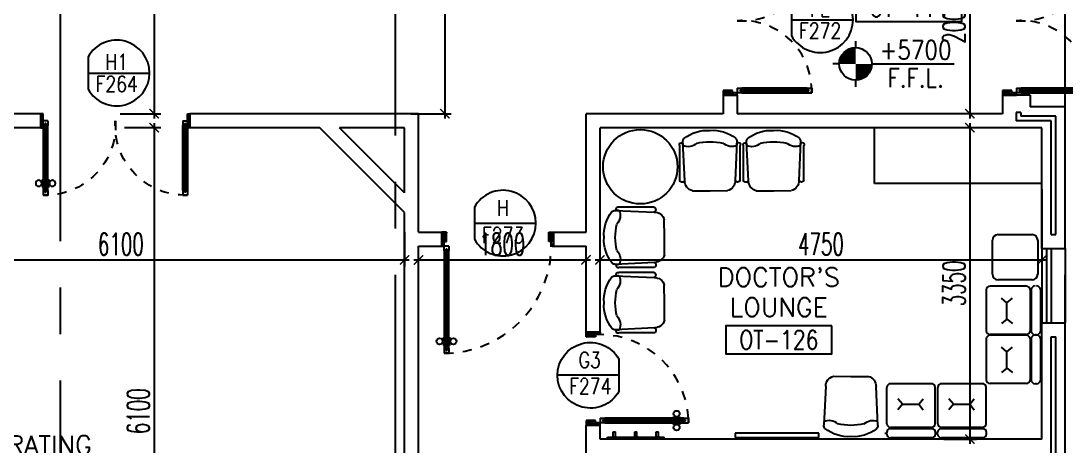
# Model space of a CAD drawing. Extents: x 275967.8 to 276060, y 57291.9 to 57371.4.
# Drawn here: x 275999.51 to 276010.75, y 57344.56 to 57349.13 of the extents above; entities that cross this region are included whole.
import ezdxf
from ezdxf.enums import TextEntityAlignment as Align

# ---------------------------------------------------------------- set-up
doc = ezdxf.new("R2010")
doc.units = 0
doc.header["$MEASUREMENT"] = 0
doc.header["$PDMODE"] = 34
doc.linetypes.add('CENTERX2', pattern=[4, 2.5, -0.5, 0.5, -0.5])
doc.linetypes.add('HIDDEN', pattern=[0.375, 0.25, -0.125])
doc.layers.get('0').update_dxf_attribs({"linetype": 'CONTINUOUS'})
doc.layers.get('DEFPOINTS').update_dxf_attribs({"linetype": 'CONTINUOUS'})
for name, color, linetype in [('AXES', 11, 'CENTERX2'), ('DIM', 4, 'CONTINUOUS'), ('DOOR', 7, 'CONTINUOUS'), ('DOOR-CR', 2, 'CONTINUOUS'), ('DOOR-NO', 3, 'CONTINUOUS'), ('INSUL', 4, 'CONTINUOUS'), ('LEV-PL', 3, 'CONTINUOUS'), ('ME-FIX', 3, 'CONTINUOUS'), ('NON-MEDICAL', 3, 'CONTINUOUS'), ('RM-BOX', 4, 'CONTINUOUS'), ('RM-NAME', 2, 'CONTINUOUS'), ('RM-NO', 2, 'CONTINUOUS'), ('WALL', 2, 'CONTINUOUS'), ('WIN', 3, 'CONTINUOUS')]:
    doc.layers.add(name, color=color, linetype=linetype)
doc.styles.add('ROMANS', font='ROMANS.shx', dxfattribs={"width": 0.6})
doc.styles.add('S', font='ROMANS.SHX')
doc.dimstyles.new('STANDARD in', dxfattribs={"dimtxt": 0.24, "dimasz": 0.1, "dimexe": 0.07, "dimexo": 0.05, "dimgap": 0.05, "dimtad": 1, "dimdec": 0, "dimlfac": 1000, "dimzin": 0, "dimdsep": 46, "dimtxsty": 'ROMANS', "dimblk": 'ARCHTICK', "dimcen": 0.05, "dimdle": 0.05, "dimclrd": 4, "dimclre": 4, "dimclrt": 2, "dimadec": 0, "dimazin": 0, "dimtfac": 1, "dimtdec": 0, "dimtmove": 2, "dimatfit": 3, "dimfxl": 0, "dimtolj": 1, "dimtzin": 0, "dimarcsym": 0})

# ---------------------------------------------------------------- blocks, each defined once
blk = doc.blocks.new('RM1')
at = {"layer": 'RM-BOX'}
blk.add_lwpolyline([(570, -200), (-570, -200), (-570, -500), (570, -500)], close=True, dxfattribs=at)
at = {"layer": 'RM-NAME', "style": 'ROMANS'}
for tag, p in [('ROOMNAME1', (0, 324)), ('ROOMNAME2', (0, 0))]:
    blk.add_attdef(tag, text='', height=200, dxfattribs=at).set_placement(p, align=Align.MIDDLE)
at = {"layer": 'RM-NO', "style": 'ROMANS', "width": 0.8}
blk.add_attdef('ROOMNO', text='', height=200, dxfattribs=at).set_placement((0, -350), align=Align.MIDDLE)
blk = doc.blocks.new('LEV1')
at = {"layer": 'LEV-PL'}
for p, q in [((0, 245), (0, 175)), ((-175, 0), (-245, 0)), ((175, 0), (1061, 0)), ((0, -175), (0, -245))]:
    blk.add_line(p, q, dxfattribs=at)
at = {"layer": 'LEV-PL', "const_width": 175}
for points in [[(-88, 0, -0.414214), (0, 88, -1)], [(88, 0, -0.414214), (0, -88, -1)]]:
    blk.add_lwpolyline(points, format="xyb", dxfattribs=at)
at = {"layer": 'LEV-PL'}
blk.add_circle((0, 0), 175, dxfattribs=at)
at = {"layer": 'LEV-PL', "color": 4, "style": 'S', "width": 0.85}
for tag, p in [('+0000', (646, 50)), ('F.F.L.', (646, -250))]:
    blk.add_attdef(tag, text='', height=200, dxfattribs=at).set_placement(p, align=Align.CENTER)
blk = doc.blocks.new('DD1')
at = {"layer": 'DOOR-CR'}
blk.add_line((-308, 0), (353, 0), dxfattribs=at)
blk.add_lwpolyline([(-308, -173, 3.820224), (-308, 173)], format="xyb", close=True, dxfattribs=at)
at = {"layer": 'DOOR-NO', "color": 255, "style": 'ROMANS', "width": 0.8}
for tag, p in [('G', (0, 184)), ('000', (0, -141))]:
    blk.add_attdef(tag, text='', height=204, dxfattribs=at).set_placement(p, align=Align.MIDDLE)
blk = doc.blocks.new('A$C1DFA4FE8')
at = {"layer": 'DOOR', "color": 0, "linetype": 'ByBlock'}
for p, q in [((0, 1631), (0, 1581)), ((0, 1581), (0, 1631)), ((50, 1631), (0, 1631)), ((50, 1581), (0, 1581)), ((30, 1614), (30, 1598)), ((50, 1614), (30, 1614)), ((50, 1598), (30, 1598)), ((50, 1631), (50, 1614)), ((50, 1598), (50, 1581)), ((750, 1614), (750, 1631)), ((750, 1631), (800, 1631)), ((770, 1614), (750, 1614)), ((750, 1581), (750, 1598)), ((750, 1598), (770, 1598)), ((800, 1581), (750, 1581)), ((770, 1598), (770, 1614)), ((950, 1656), (800, 1656)), ((800, 1656), (800, 1631)), ((800, 1581), (800, 1631)), ((800, 1631), (850, 1631)), ((850, 1631), (850, 1606)), ((850, 1606), (950, 1606)), ((950, 1606), (950, 1656)), ((0, 81), (0, 131)), ((0, 131), (0, 81)), ((50, 131), (0, 131)), ((30, 98), (30, 114)), ((50, 114), (30, 114)), ((50, 114), (50, 131)), ((83, 131), (83, 138)), ((173, 138), (83, 138)), ((95, 138), (95, 147)), ((95, 147), (160, 147)), ((95, 138), (160, 138)), ((160, 138), (160, 147)), ((173, 131), (173, 138)), ((750, 131), (750, 114)), ((800, 131), (750, 131)), ((750, 114), (770, 114)), ((770, 114), (770, 98)), ((800, 131), (800, 81)), ((50, 81), (0, 81)), ((50, 98), (30, 98)), ((50, 81), (50, 98)), ((83, 81), (83, 74)), ((173, 74), (83, 74)), ((95, 74), (95, 65)), ((95, 74), (160, 74)), ((95, 65), (160, 65)), ((160, 74), (160, 65)), ((173, 81), (173, 74)), ((750, 98), (750, 81)), ((770, 98), (750, 98)), ((750, 81), (800, 81)), ((800, 56), (800, 81)), ((800, 81), (850, 81)), ((950, 56), (800, 56)), ((850, 106), (950, 106)), ((850, 81), (850, 106)), ((950, 106), (950, 56))]:
    blk.add_line(p, q, dxfattribs=at)
at = {"layer": 'DOOR', "linetype": 'ByBlock'}
for p, q in [((750, 1631), (50, 1631)), ((750, 1614), (50, 1614)), ((750, 1598), (50, 1598)), ((50, 1581), (750, 1581)), ((50, 131), (750, 131)), ((750, 114), (50, 114)), ((750, 98), (50, 98)), ((750, 81), (50, 81))]:
    blk.add_line(p, q, dxfattribs=at)
at = {"layer": 'DOOR', "color": 9, "linetype": 'ByBlock'}
for p, q in [((950, 1606), (837, 1656)), ((950, 1606), (850, 1619)), ((950, 1606), (910, 1656)), ((950, 106), (837, 56)), ((950, 106), (850, 93)), ((950, 106), (910, 56))]:
    blk.add_line(p, q, dxfattribs=at)
at = {"layer": 'DOOR', "color": 0, "linetype": 'ByBlock'}
for centre in [(128, 179), (128, 32)]:
    blk.add_circle(centre, 32.4, dxfattribs=at)
at = {"layer": 'DOOR', "linetype": 'HIDDEN', "ltscale": 0.5}
for centre, start, end in [((752, 1606), 178.0938, 273.7249), ((752, 106), 86.2751, 181.9062)]:
    blk.add_arc(centre, 752, start, end, dxfattribs=at)
at = {"layer": 'DOOR', "color": 9, "linetype": 'ByBlock'}
for centre, radius, start, end in [((950, 1606), 154, 161.1053, 166.2858), ((950, 1606), 134, 158.1598, 169.28), ((950, 1606), 114, 154.0838, 167.3774), ((950, 1606), 94.4, 148.0182, 180), ((950, 1606), 74.4, 137.7764, 180), ((950, 1606), 54.4, 113.2074, 180), ((950, 1606), 34.4, 90, 180), ((950, 1606), 14.4, 90, 180), ((950, 106), 154, 193.7142, 198.8947), ((950, 106), 134, 190.72, 201.8402), ((950, 106), 114, 192.6226, 205.9162), ((950, 106), 94.4, 180, 211.9818), ((950, 106), 74.4, 180, 222.2236), ((950, 106), 54.4, 180, 246.7926), ((950, 106), 34.4, 180, 270), ((950, 106), 14.4, 180, 270)]:
    blk.add_arc(centre, radius, start, end, dxfattribs=at)
blk = doc.blocks.new('A$C6F293607')
at = {"layer": 'DOOR', "color": 0, "linetype": 'ByBlock'}
for p, q in [((81, 793), (74, 793)), ((74, 703), (74, 793)), ((81, 875), (131, 875)), ((131, 875), (81, 875)), ((81, 825), (81, 875)), ((81, 825), (98, 825)), ((98, 845), (114, 845)), ((98, 825), (98, 845)), ((114, 825), (114, 845)), ((114, 825), (131, 825)), ((131, 825), (131, 875)), ((131, 793), (138, 793)), ((138, 703), (138, 793)), ((1631, 875), (1581, 875)), ((1581, 875), (1631, 875)), ((1581, 825), (1581, 875)), ((1598, 825), (1581, 825)), ((1614, 845), (1598, 845)), ((1598, 825), (1598, 845)), ((1614, 825), (1614, 845)), ((1631, 825), (1614, 825)), ((1631, 825), (1631, 875)), ((74, 780), (65, 780)), ((65, 780), (65, 715)), ((74, 715), (65, 715)), ((74, 780), (74, 715)), ((81, 703), (74, 703)), ((131, 703), (138, 703)), ((138, 780), (147, 780)), ((138, 780), (138, 715)), ((138, 715), (147, 715)), ((147, 780), (147, 715)), ((56, 0), (56, 150)), ((56, 150), (81, 150)), ((81, 150), (81, 0)), ((98, 125), (81, 125)), ((81, 125), (81, 75)), ((98, 105), (98, 125)), ((131, 125), (114, 125)), ((114, 125), (114, 105)), ((131, 75), (131, 125)), ((1581, 125), (1598, 125)), ((1581, 75), (1581, 125)), ((1598, 125), (1598, 105)), ((1614, 125), (1631, 125)), ((1614, 105), (1614, 125)), ((1656, 150), (1631, 150)), ((1631, 150), (1631, 0)), ((1631, 125), (1631, 75)), ((1656, 0), (1656, 150)), ((81, 0), (56, 0)), ((131, 75), (81, 75)), ((114, 105), (98, 105)), ((1581, 75), (1631, 75)), ((1598, 105), (1614, 105)), ((1631, 0), (1656, 0))]:
    blk.add_line(p, q, dxfattribs=at)
at = {"layer": 'DOOR', "linetype": 'ByBlock'}
for p, q in [((81, 125), (81, 825)), ((98, 125), (98, 825)), ((114, 125), (114, 825)), ((131, 825), (131, 125)), ((1581, 825), (1581, 125)), ((1598, 125), (1598, 825)), ((1614, 125), (1614, 825)), ((1631, 125), (1631, 825))]:
    blk.add_line(p, q, dxfattribs=at)
at = {"layer": 'DOOR', "color": 9, "linetype": 'ByBlock'}
for p, q in [((81, 57), (56, 114)), ((1631, 57), (1656, 114)), ((81, 20), (56, 40)), ((1631, 20), (1656, 40))]:
    blk.add_line(p, q, dxfattribs=at)
at = {"layer": 'DOOR', "color": 0, "linetype": 'ByBlock'}
for centre in [(32, 748), (179, 748)]:
    blk.add_circle(centre, 32.4, dxfattribs=at)
at = {"layer": 'DOOR', "linetype": 'HIDDEN', "ltscale": 0.5}
for centre, start, end in [((106, 124), 356.2751, 91.9062), ((1606, 124), 88.0938, 183.7249)]:
    blk.add_arc(centre, 752, start, end, dxfattribs=at)
at = {"layer": 'DOOR', "color": 9, "linetype": 'ByBlock'}
for centre, radius, start, end in [((106, 0), 154, 103.7142, 108.8947), ((106, 0), 134, 100.72, 111.8402), ((1606, 0), 134, 68.1598, 79.28), ((1606, 0), 154, 71.1053, 76.2858), ((106, 0), 114, 102.6226, 115.9162), ((106, 0), 94.4, 105.3566, 121.9818), ((106, 0), 74.4, 109.6341, 132.2236), ((106, 0), 54.4, 117.3576, 156.7926), ((106, 0), 34.4, 136.6107, 180), ((1606, 0), 114, 64.0838, 77.3774), ((1606, 0), 94.4, 58.0182, 74.6434), ((1606, 0), 74.4, 47.7764, 70.3659), ((1606, 0), 54.4, 23.2074, 62.6424), ((1606, 0), 34.4, 0, 43.3893)]:
    blk.add_arc(centre, radius, start, end, dxfattribs=at)
blk = doc.blocks.new('DOOR-10')
at = {"layer": 'DOOR', "color": 0, "linetype": 'ByBlock'}
for p, q in [((-76, 1018), (-83, 1018)), ((-83, 928), (-83, 1018)), ((-26, 1100), (-76, 1100)), ((-76, 1100), (-26, 1100)), ((-76, 1050), (-76, 1100)), ((-59, 1050), (-76, 1050)), ((-43, 1070), (-59, 1070)), ((-59, 1050), (-59, 1070)), ((-43, 1050), (-43, 1070)), ((-26, 1050), (-43, 1050)), ((-26, 1050), (-26, 1100)), ((-26, 1018), (-18, 1018)), ((-18, 928), (-18, 1018)), ((-83, 1005), (-92, 1005)), ((-92, 1005), (-92, 940)), ((-83, 940), (-92, 940)), ((-83, 1005), (-83, 940)), ((-76, 928), (-83, 928)), ((-26, 928), (-18, 928)), ((-18, 1005), (-9, 1005)), ((-18, 1005), (-18, 940)), ((-18, 940), (-9, 940)), ((-9, 1005), (-9, 940)), ((-1001, 0), (-1001, 150)), ((-1001, 150), (-976, 150)), ((-1001, 150), (-1001, 0)), ((-976, 150), (-976, 100)), ((-76, 200), (-59, 200)), ((-76, 150), (-76, 200)), ((-76, 150), (-26, 150)), ((-59, 200), (-59, 180)), ((-59, 180), (-43, 180)), ((-43, 200), (-26, 200)), ((-43, 180), (-43, 200)), ((-26, 200), (-26, 150)), ((-1, 150), (-26, 150)), ((-26, 150), (-26, 100)), ((-951, 0), (-1001, 0)), ((-976, 100), (-951, 100)), ((-951, 100), (-951, 0)), ((-51, 100), (-51, 0)), ((-26, 100), (-51, 100)), ((-51, 0), (-1, 0))]:
    blk.add_line(p, q, dxfattribs=at)
at = {"layer": 'DOOR', "linetype": 'ByBlock'}
for p, q in [((-76, 1050), (-76, 200)), ((-59, 200), (-59, 1050)), ((-43, 200), (-43, 1050)), ((-26, 200), (-26, 1050))]:
    blk.add_line(p, q, dxfattribs=at)
at = {"layer": 'DOOR', "color": 9, "linetype": 'ByBlock'}
for p, q in [((-951, 0), (-1001, 114)), ((-51, 0), (-1, 114)), ((-1, 0), (-1, 150)), ((-951, 0), (-1001, 40)), ((-951, 0), (-964, 100)), ((-51, 0), (-37, 100)), ((-51, 0), (-1, 40))]:
    blk.add_line(p, q, dxfattribs=at)
at = {"layer": 'DOOR', "color": 0, "linetype": 'ByBlock'}
for centre in [(-124, 973), (23, 973)]:
    blk.add_circle(centre, 32.4, dxfattribs=at)
at = {"layer": 'DOOR', "linetype": 'HIDDEN', "ltscale": 0.5}
blk.add_arc((-23, 149), 952, 93.1482, 179.9482, dxfattribs=at)
at = {"layer": 'DOOR', "color": 9, "linetype": 'ByBlock'}
for centre, radius, start, end in [((-951, 0), 154, 103.7142, 108.8947), ((-951, 0), 134, 100.72, 111.8402), ((-51, 0), 134, 68.1598, 79.28), ((-51, 0), 154, 71.1053, 76.2858), ((-951, 0), 94.4, 90, 121.9818), ((-951, 0), 74.4, 90, 132.2236), ((-951, 0), 54.4, 90, 156.7926), ((-951, 0), 34.4, 90, 180), ((-951, 0), 14.4, 90, 180), ((-51, 0), 94.4, 58.0182, 90), ((-51, 0), 74.4, 47.7764, 90), ((-51, 0), 54.4, 23.2074, 90), ((-51, 0), 34.4, 0, 90), ((-51, 0), 14.4, 0, 90), ((-51, 0), 114, 64.0838, 77.3774)]:
    blk.add_arc(centre, radius, start, end, dxfattribs=at)
blk = doc.blocks.new('_ARCHTICK')
at = {"color": 0, "linetype": 'ByBlock', "const_width": 0.15}
blk.add_lwpolyline([(-0.5, -0.5), (0.5, 0.5)], dxfattribs=at)
blk = doc.blocks.new('*D582')
at = {"layer": 'DEFPOINTS', "color": 0, "linetype": 'ByBlock', "ltscale": 0.3}
for p in [(276000.445, 57351.283), (276000.529, 57348.133), (276000.943, 57348.133)]:
    blk.add_point(p, dxfattribs=at)
at = {"layer": 'DIM', "color": 4, "linetype": 'ByBlock', "lineweight": -2, "ltscale": 0.3}
for p, q in [((276000.943, 57351.333), (276000.943, 57348.083)), ((276000.495, 57351.283), (276001.013, 57351.283)), ((276000.579, 57348.133), (276001.013, 57348.133))]:
    blk.add_line(p, q, dxfattribs=at)
at = {"layer": 'DIM', "color": 4, "linetype": 'ByBlock', "lineweight": -2, "ltscale": 0.3, "xscale": 0.1, "yscale": 0.1, "zscale": 0.1}
for p, rotation in [((276000.943, 57351.283), 90), ((276000.943, 57348.133), 270)]:
    blk.add_blockref('_ARCHTICK', p, dxfattribs=dict(at, rotation=rotation))
at = {"layer": 'DIM', "color": 2, "linetype": 'ByBlock', "ltscale": 0.3, "insert": (276000.773, 57349.708), "char_height": 0.24, "attachment_point": 5, "rotation": 90, "style": 'ROMANS'}
blk.add_mtext('\\A1;3150', dxfattribs=at)
blk = doc.blocks.new('*D576')
at = {"layer": 'DEFPOINTS', "color": 0, "linetype": 'ByBlock', "ltscale": 0.3}
for p in [(275997.535, 57346.908), (276003.635, 57346.908), (276003.635, 57346.56)]:
    blk.add_point(p, dxfattribs=at)
at = {"layer": 'DIM', "color": 4, "linetype": 'ByBlock', "lineweight": -2, "ltscale": 0.3}
for p, q in [((275997.535, 57346.858), (275997.535, 57346.49)), ((276003.635, 57346.858), (276003.635, 57346.49)), ((275997.485, 57346.56), (276003.685, 57346.56))]:
    blk.add_line(p, q, dxfattribs=at)
at = {"layer": 'DIM', "color": 4, "linetype": 'ByBlock', "lineweight": -2, "ltscale": 0.3, "xscale": 0.1, "yscale": 0.1, "zscale": 0.1, "rotation": 180}
blk.add_blockref('_ARCHTICK', (275997.535, 57346.56), dxfattribs=at)
at = {"layer": 'DIM', "color": 4, "linetype": 'ByBlock', "lineweight": -2, "ltscale": 0.3, "xscale": 0.1, "yscale": 0.1, "zscale": 0.1}
blk.add_blockref('_ARCHTICK', (276003.635, 57346.56), dxfattribs=at)
at = {"layer": 'DIM', "color": 2, "linetype": 'ByBlock', "ltscale": 0.3, "insert": (276000.585, 57346.73), "char_height": 0.24, "attachment_point": 5, "style": 'ROMANS'}
blk.add_mtext('\\A1;6100', dxfattribs=at)
blk = doc.blocks.new('*D575')
at = {"layer": 'DEFPOINTS', "color": 0, "linetype": 'ByBlock', "ltscale": 0.3}
for p in [(276003.785, 57346.56), (276005.585, 57346.56), (276005.585, 57346.56)]:
    blk.add_point(p, dxfattribs=at)
at = {"layer": 'DIM', "color": 4, "linetype": 'ByBlock', "lineweight": -2, "ltscale": 0.3}
for p, q in [((276003.785, 57346.61), (276003.785, 57346.63)), ((276005.585, 57346.61), (276005.585, 57346.63)), ((276003.735, 57346.56), (276005.635, 57346.56))]:
    blk.add_line(p, q, dxfattribs=at)
at = {"layer": 'DIM', "color": 4, "linetype": 'ByBlock', "lineweight": -2, "ltscale": 0.3, "xscale": 0.1, "yscale": 0.1, "zscale": 0.1, "rotation": 180}
blk.add_blockref('_ARCHTICK', (276003.785, 57346.56), dxfattribs=at)
at = {"layer": 'DIM', "color": 4, "linetype": 'ByBlock', "lineweight": -2, "ltscale": 0.3, "xscale": 0.1, "yscale": 0.1, "zscale": 0.1}
blk.add_blockref('_ARCHTICK', (276005.585, 57346.56), dxfattribs=at)
at = {"layer": 'DIM', "color": 2, "linetype": 'ByBlock', "ltscale": 0.3, "insert": (276004.685, 57346.73), "char_height": 0.24, "attachment_point": 5, "style": 'ROMANS'}
blk.add_mtext('\\A1;1800', dxfattribs=at)
blk = doc.blocks.new('*D574')
at = {"layer": 'DEFPOINTS', "color": 0, "linetype": 'ByBlock', "ltscale": 0.3}
for p in [(276005.735, 57347.983), (276010.485, 57347.373), (276010.485, 57346.56)]:
    blk.add_point(p, dxfattribs=at)
at = {"layer": 'DIM', "color": 4, "linetype": 'ByBlock', "lineweight": -2, "ltscale": 0.3}
for p, q in [((276005.735, 57347.933), (276005.735, 57346.49)), ((276010.485, 57347.323), (276010.485, 57346.49)), ((276005.685, 57346.56), (276010.535, 57346.56))]:
    blk.add_line(p, q, dxfattribs=at)
at = {"layer": 'DIM', "color": 4, "linetype": 'ByBlock', "lineweight": -2, "ltscale": 0.3, "xscale": 0.1, "yscale": 0.1, "zscale": 0.1, "rotation": 180}
blk.add_blockref('_ARCHTICK', (276005.735, 57346.56), dxfattribs=at)
at = {"layer": 'DIM', "color": 4, "linetype": 'ByBlock', "lineweight": -2, "ltscale": 0.3, "xscale": 0.1, "yscale": 0.1, "zscale": 0.1}
blk.add_blockref('_ARCHTICK', (276010.485, 57346.56), dxfattribs=at)
at = {"layer": 'DIM', "color": 2, "linetype": 'ByBlock', "ltscale": 0.3, "insert": (276008.11, 57346.73), "char_height": 0.24, "attachment_point": 5, "style": 'ROMANS'}
blk.add_mtext('\\A1;4750', dxfattribs=at)
blk = doc.blocks.new('*D572')
at = {"layer": 'DEFPOINTS', "color": 0, "linetype": 'ByBlock', "ltscale": 0.3}
for p in [(276010.06, 57350.133), (276009.711, 57348.133), (276009.905, 57348.133)]:
    blk.add_point(p, dxfattribs=at)
at = {"layer": 'DIM', "color": 4, "linetype": 'ByBlock', "lineweight": -2, "ltscale": 0.3}
for p, q in [((276009.711, 57350.183), (276009.711, 57348.083)), ((276010.01, 57350.133), (276009.641, 57350.133)), ((276009.855, 57348.133), (276009.641, 57348.133))]:
    blk.add_line(p, q, dxfattribs=at)
at = {"layer": 'DIM', "color": 4, "linetype": 'ByBlock', "lineweight": -2, "ltscale": 0.3, "xscale": 0.1, "yscale": 0.1, "zscale": 0.1}
for p, rotation in [((276009.711, 57350.133), 90), ((276009.711, 57348.133), 270)]:
    blk.add_blockref('_ARCHTICK', p, dxfattribs=dict(at, rotation=rotation))
at = {"layer": 'DIM', "color": 2, "linetype": 'ByBlock', "ltscale": 0.3, "insert": (276009.541, 57349.133), "char_height": 0.24, "attachment_point": 5, "rotation": 90, "style": 'ROMANS'}
blk.add_mtext('\\A1;2000', dxfattribs=at)
blk = doc.blocks.new('*D554')
at = {"layer": 'DEFPOINTS', "color": 0, "linetype": 'ByBlock', "ltscale": 0.3}
for p in [(276000.575, 57347.983), (276000.286, 57341.883), (276000.943, 57341.883)]:
    blk.add_point(p, dxfattribs=at)
at = {"layer": 'DIM', "color": 4, "linetype": 'ByBlock', "lineweight": -2, "ltscale": 0.3}
for p, q in [((276000.625, 57347.983), (276001.013, 57347.983)), ((276000.943, 57348.033), (276000.943, 57341.833)), ((276000.336, 57341.883), (276001.013, 57341.883))]:
    blk.add_line(p, q, dxfattribs=at)
at = {"layer": 'DIM', "color": 4, "linetype": 'ByBlock', "lineweight": -2, "ltscale": 0.3, "xscale": 0.1, "yscale": 0.1, "zscale": 0.1}
for p, rotation in [((276000.943, 57347.983), 90), ((276000.943, 57341.883), 270)]:
    blk.add_blockref('_ARCHTICK', p, dxfattribs=dict(at, rotation=rotation))
at = {"layer": 'DIM', "color": 2, "linetype": 'ByBlock', "ltscale": 0.3, "insert": (276000.773, 57344.933), "char_height": 0.24, "attachment_point": 5, "rotation": 90, "style": 'ROMANS'}
blk.add_mtext('\\A1;6100', dxfattribs=at)
blk = doc.blocks.new('DOOR100')
at = {"layer": 'DOOR', "color": 0, "linetype": 'ByBlock'}
for p, q in [((-25, 1300), (-75, 1300)), ((-75, 1300), (-25, 1300)), ((-75, 1250), (-75, 1300)), ((-58, 1250), (-75, 1250)), ((-42, 1270), (-58, 1270)), ((-58, 1250), (-58, 1270)), ((-42, 1250), (-42, 1270)), ((-25, 1250), (-42, 1250)), ((-25, 1250), (-25, 1300)), ((-82, 1205), (-91, 1205)), ((-91, 1205), (-91, 1140)), ((-82, 1140), (-91, 1140)), ((-75, 1218), (-82, 1218)), ((-82, 1128), (-82, 1218)), ((-82, 1205), (-82, 1140)), ((-75, 1128), (-82, 1128)), ((-25, 1218), (-18, 1218)), ((-25, 1128), (-18, 1128)), ((-18, 1128), (-18, 1218)), ((-18, 1205), (-9, 1205)), ((-18, 1205), (-18, 1140)), ((-18, 1140), (-9, 1140)), ((-9, 1205), (-9, 1140)), ((-1200, 0), (-1200, 150)), ((-1200, 150), (-1175, 150)), ((-1200, 150), (-1200, 0)), ((-1175, 150), (-1175, 100)), ((-75, 200), (-58, 200)), ((-75, 150), (-75, 200)), ((-75, 150), (-25, 150)), ((-58, 200), (-58, 180)), ((-58, 180), (-42, 180)), ((-42, 200), (-25, 200)), ((-42, 180), (-42, 200)), ((-25, 200), (-25, 150)), ((0, 150), (-25, 150)), ((-25, 150), (-25, 100)), ((0, 150), (0, 0)), ((-1150, 0), (-1200, 0)), ((-1175, 100), (-1150, 100)), ((-1150, 100), (-1150, 0)), ((-50, 100), (-50, 0)), ((-25, 100), (-50, 100)), ((-50, 0), (0, 0))]:
    blk.add_line(p, q, dxfattribs=at)
at = {"layer": 'DOOR', "linetype": 'ByBlock'}
for p, q in [((-75, 1250), (-75, 200)), ((-58, 200), (-58, 1250)), ((-42, 200), (-42, 1250)), ((-25, 200), (-25, 1250)), ((0, 0), (0, 150))]:
    blk.add_line(p, q, dxfattribs=at)
at = {"layer": 'DOOR', "color": 9, "linetype": 'ByBlock'}
for p, q in [((-1150, 0), (-1200, 114)), ((-50, 0), (0, 114)), ((-1150, 0), (-1200, 40)), ((-1150, 0), (-1163, 100)), ((-50, 0), (-37, 100)), ((-50, 0), (0, 40))]:
    blk.add_line(p, q, dxfattribs=at)
at = {"layer": 'DOOR', "color": 0, "linetype": 'ByBlock'}
for centre in [(-124, 1173), (24, 1173)]:
    blk.add_circle(centre, 32.4, dxfattribs=at)
at = {"layer": 'DOOR', "linetype": 'HIDDEN', "ltscale": 0.5}
blk.add_arc((-25, 150), 1150, 90, 180.0001, dxfattribs=at)
at = {"layer": 'DOOR', "color": 9, "linetype": 'ByBlock'}
for centre, radius, start, end in [((-1150, 0), 154, 103.7142, 108.8947), ((-1150, 0), 134, 100.72, 111.8402), ((-50, 0), 134, 68.1598, 79.28), ((-50, 0), 154, 71.1053, 76.2858), ((-1150, 0), 94.4, 90, 121.9818), ((-1150, 0), 74.4, 90, 132.2236), ((-1150, 0), 54.4, 90, 156.7926), ((-1150, 0), 34.4, 90, 180), ((-1150, 0), 14.4, 90, 180), ((-50, 0), 94.4, 58.0182, 90), ((-50, 0), 74.4, 47.7764, 90), ((-50, 0), 54.4, 23.2074, 90), ((-50, 0), 34.4, 0, 90), ((-50, 0), 14.4, 0, 90), ((-50, 0), 114, 64.0838, 77.3774)]:
    blk.add_arc(centre, radius, start, end, dxfattribs=at)
blk = doc.blocks.new('*D511')
at = {"layer": 'DEFPOINTS', "color": 0, "linetype": 'ByBlock', "ltscale": 0.3}
for p in [(276009.03, 57347.983), (276009.383, 57344.633), (276009.711, 57344.633)]:
    blk.add_point(p, dxfattribs=at)
at = {"layer": 'DIM', "color": 4, "linetype": 'ByBlock', "lineweight": -2, "ltscale": 0.3}
for p, q in [((276009.08, 57347.983), (276009.781, 57347.983)), ((276009.711, 57348.033), (276009.711, 57344.583)), ((276009.433, 57344.633), (276009.781, 57344.633))]:
    blk.add_line(p, q, dxfattribs=at)
at = {"layer": 'DIM', "color": 4, "linetype": 'ByBlock', "lineweight": -2, "ltscale": 0.3, "xscale": 0.1, "yscale": 0.1, "zscale": 0.1}
for p, rotation in [((276009.711, 57347.983), 90), ((276009.711, 57344.633), 270)]:
    blk.add_blockref('_ARCHTICK', p, dxfattribs=dict(at, rotation=rotation))
at = {"layer": 'DIM', "color": 2, "linetype": 'ByBlock', "ltscale": 0.3, "insert": (276009.541, 57346.308), "char_height": 0.24, "attachment_point": 5, "rotation": 90, "style": 'ROMANS'}
blk.add_mtext('\\A1;3350', dxfattribs=at)
blk = doc.blocks.new('*D795')
at = {"layer": 'DEFPOINTS', "color": 0, "linetype": 'ByBlock', "ltscale": 0.3}
for p in [(276003.569, 57351.283), (276003.653, 57348.133), (276004.067, 57348.133)]:
    blk.add_point(p, dxfattribs=at)
at = {"layer": 'DIM', "color": 4, "linetype": 'ByBlock', "lineweight": -2, "ltscale": 0.3}
for p, q in [((276004.067, 57351.333), (276004.067, 57348.083)), ((276003.619, 57351.283), (276004.137, 57351.283)), ((276003.703, 57348.133), (276004.137, 57348.133))]:
    blk.add_line(p, q, dxfattribs=at)
at = {"layer": 'DIM', "color": 4, "linetype": 'ByBlock', "lineweight": -2, "ltscale": 0.3, "xscale": 0.1, "yscale": 0.1, "zscale": 0.1}
for p, rotation in [((276004.067, 57351.283), 90), ((276004.067, 57348.133), 270)]:
    blk.add_blockref('_ARCHTICK', p, dxfattribs=dict(at, rotation=rotation))
at = {"layer": 'DIM', "color": 2, "linetype": 'ByBlock', "ltscale": 0.3, "insert": (276003.897, 57349.708), "char_height": 0.24, "attachment_point": 5, "rotation": 90, "style": 'ROMANS'}
blk.add_mtext('\\A1;3150', dxfattribs=at)

msp = doc.modelspace()

# ---------------------------------------------------------------- linework, layer by layer
at = {"layer": 'AXES'}
for p, q in [((276003.5355, 57291.8986), (276003.5355, 57370.7113)), ((276010.7355, 57291.8986), (276010.7355, 57370.3613)), ((275999.9355, 57298.7629), (275999.9355, 57357.5829))]:
    msp.add_line(p, q, dxfattribs=at)
at = {"layer": 'INSUL'}
for p, q in [((276010.2105, 57348.1454), (276010.2105, 57348.0579)), ((276010.2605, 57348.1454), (276010.2105, 57348.1454)), ((276010.5855, 57348.0579), (276010.2105, 57348.0579)), ((276010.2605, 57348.1454), (276010.2605, 57348.1079)), ((276010.6355, 57348.1079), (276010.2605, 57348.1079)), ((276010.5855, 57346.8329), (276010.5855, 57348.0579)), ((276010.6355, 57346.8329), (276010.6355, 57348.1079)), ((276010.5855, 57346.8329), (276010.6355, 57346.8329)), ((276010.5855, 57343.5329), (276010.5855, 57345.7329)), ((276010.5855, 57345.7329), (276010.6355, 57345.7329)), ((276010.6355, 57343.5329), (276010.6355, 57345.7329))]:
    msp.add_line(p, q, dxfattribs=at)
at = {"layer": 'ME-FIX'}
for p, q in [((276008.6855, 57347.3829), (276008.6855, 57347.9829)), ((276010.4855, 57347.3829), (276008.6855, 57347.3829))]:
    msp.add_line(p, q, dxfattribs=at)
at = {"layer": 'NON-MEDICAL', "extrusion": (0, 0, -1)}
for p, q in [((276006.6473, 57347.4122), (276006.6263, 57347.832)), ((276007.2058, 57347.8339), (276007.1877, 57347.4141)), ((276007.3323, 57347.4122), (276007.3113, 57347.832)), ((276007.8908, 57347.8339), (276007.8727, 57347.4141)), ((276006.5932, 57347.4121), (276006.5919, 57347.7904)), ((276007.2418, 57347.4143), (276007.2405, 57347.7926)), ((276007.2782, 57347.4121), (276007.2769, 57347.7904)), ((276007.9268, 57347.4143), (276007.9255, 57347.7926)), ((276006.7287, 57347.3044), (276006.9179, 57347.3051)), ((276006.9179, 57347.3051), (276007.107, 57347.3057)), ((276007.4137, 57347.3044), (276007.6029, 57347.3051)), ((276007.6029, 57347.3051), (276007.792, 57347.3057)), ((276005.8981, 57347.0925), (276006.3179, 57347.0744)), ((276006.3178, 57347.1285), (276005.9394, 57347.1272)), ((276006.427, 57346.8046), (276006.4263, 57346.9937)), ((276006.4276, 57346.6154), (276006.427, 57346.8046)), ((276006.3198, 57346.534), (276005.9001, 57346.513)), ((276006.32, 57346.4799), (276005.9416, 57346.4786)), ((276005.8981, 57346.3889), (276006.3179, 57346.3708)), ((276006.3178, 57346.4249), (276005.9394, 57346.4236)), ((276006.427, 57346.101), (276006.4263, 57346.2901)), ((276006.4276, 57345.9118), (276006.427, 57346.101)), ((276006.3198, 57345.8304), (276005.9001, 57345.8094)), ((276006.32, 57345.7763), (276005.9416, 57345.775)), ((276008.2436, 57345.309), (276008.4327, 57345.3083)), ((276008.4327, 57345.3083), (276008.6219, 57345.3077)), ((276008.1621, 57345.2012), (276008.1412, 57344.7815)), ((276008.7207, 57344.7795), (276008.7026, 57345.1993))]:
    msp.add_line(p, q, dxfattribs=at)
at = {"layer": 'NON-MEDICAL'}
for p, q in [((276010.0145, 57346.8331), (276010.3793, 57346.8331)), ((276009.9537, 57346.4075), (276009.9537, 57346.7723)), ((276010.4401, 57346.7723), (276010.4401, 57346.4075)), ((276010.3181, 57346.2775), (276009.9281, 57346.2775)), ((276010.3793, 57346.3467), (276010.0145, 57346.3467)), ((276009.8881, 57346.2375), (276009.8881, 57345.7983)), ((276010.1092, 57346.1), (276010.0508, 57346.1486)), ((276010.1092, 57346.1), (276010.1676, 57346.1486)), ((276010.3581, 57346.2375), (276010.3581, 57345.7983)), ((276010.3718, 57346.24), (276010.3718, 57345.7957)), ((276010.4691, 57346.24), (276010.4691, 57345.7957)), ((276010.1092, 57345.9248), (276010.1092, 57346.1)), ((276010.1092, 57345.9248), (276010.0508, 57345.8762)), ((276010.1092, 57345.9248), (276010.1676, 57345.8762)), ((276009.8881, 57345.7103), (276009.8881, 57345.2711)), ((276010.3181, 57345.7583), (276009.9281, 57345.7583)), ((276010.3181, 57345.7583), (276009.9281, 57345.7583)), ((276010.3181, 57345.7503), (276009.9281, 57345.7503)), ((276010.3581, 57345.7103), (276010.3581, 57345.2711)), ((276010.3718, 57345.7129), (276010.3718, 57345.2686)), ((276010.4291, 57345.756), (276010.4118, 57345.756)), ((276010.4291, 57345.7557), (276010.4118, 57345.7557)), ((276010.4291, 57345.7557), (276010.4118, 57345.7557)), ((276010.4291, 57345.7529), (276010.4118, 57345.7529)), ((276010.4691, 57345.7129), (276010.4691, 57345.2686)), ((276010.1092, 57345.5728), (276010.0508, 57345.6215)), ((276010.1092, 57345.5728), (276010.1676, 57345.6215)), ((276010.1092, 57345.3977), (276010.1092, 57345.5728)), ((276010.1092, 57345.3977), (276010.0508, 57345.349)), ((276010.1092, 57345.3977), (276010.1676, 57345.349)), ((276008.8199, 57344.7991), (276008.8199, 57345.1891)), ((276008.8199, 57344.7991), (276008.8199, 57345.1891)), ((276009.2991, 57345.2291), (276008.8599, 57345.2291)), ((276009.3391, 57344.7991), (276009.3391, 57345.1891)), ((276009.3675, 57344.7991), (276009.3675, 57345.1891)), ((276009.3675, 57344.7991), (276009.3675, 57345.1891)), ((276009.8466, 57345.2291), (276009.4075, 57345.2291)), ((276009.8866, 57344.7991), (276009.8866, 57345.1891)), ((276010.3181, 57345.2311), (276009.9281, 57345.2311)), ((276010.3181, 57345.2311), (276009.9281, 57345.2311)), ((276010.4291, 57345.2286), (276010.4118, 57345.2286)), ((276010.4291, 57345.2286), (276010.4118, 57345.2286)), ((276008.9865, 57345.008), (276008.9378, 57345.0663)), ((276009.1616, 57345.008), (276009.2102, 57345.0663)), ((276009.534, 57345.008), (276009.4854, 57345.0663)), ((276009.7091, 57345.008), (276009.7578, 57345.0663)), ((276008.9865, 57345.008), (276008.9378, 57344.9496)), ((276008.9865, 57345.008), (276009.1616, 57345.008)), ((276009.1616, 57345.008), (276009.2102, 57344.9496)), ((276009.534, 57345.008), (276009.4854, 57344.9496)), ((276009.534, 57345.008), (276009.7091, 57345.008)), ((276009.7091, 57345.008), (276009.7578, 57344.9496)), ((276005.8786, 57344.7117), (276005.9021, 57344.7117)), ((276005.8786, 57344.6577), (276005.8786, 57344.7117)), ((276005.9021, 57344.6577), (276005.9021, 57344.7117)), ((276006.1094, 57344.6577), (276006.1094, 57344.7117)), ((276006.1094, 57344.7117), (276006.1328, 57344.7117)), ((276006.1328, 57344.6577), (276006.1328, 57344.7117)), ((276006.3401, 57344.6577), (276006.3401, 57344.7117)), ((276006.3401, 57344.7117), (276006.3636, 57344.7117)), ((276006.3636, 57344.6577), (276006.3636, 57344.7117)), ((276007.1876, 57344.6989), (276007.1876, 57344.6489)), ((276008.0876, 57344.6989), (276007.1876, 57344.6989)), ((276008.0876, 57344.6489), (276008.0876, 57344.6989)), ((276008.8066, 57344.6881), (276008.8066, 57344.7053)), ((276008.8173, 57344.6881), (276008.8173, 57344.7053)), ((276008.8173, 57344.6881), (276008.8173, 57344.7053)), ((276009.3017, 57344.7453), (276008.8573, 57344.7453)), ((276009.2991, 57344.7591), (276008.8599, 57344.7591)), ((276009.3417, 57344.6881), (276009.3417, 57344.7053)), ((276009.3541, 57344.6881), (276009.3541, 57344.7053)), ((276009.3649, 57344.6881), (276009.3649, 57344.7053)), ((276009.3649, 57344.6881), (276009.3649, 57344.7053)), ((276009.8492, 57344.7453), (276009.4049, 57344.7453)), ((276009.8466, 57344.7591), (276009.4075, 57344.7591)), ((276009.8892, 57344.6881), (276009.8892, 57344.7053)), ((276005.8163, 57344.6413), (276005.8163, 57344.653)), ((276005.8163, 57344.653), (276006.4259, 57344.653)), ((276005.8163, 57344.6413), (276006.4259, 57344.6413)), ((276005.8673, 57344.6577), (276005.9134, 57344.6577)), ((276005.8673, 57344.653), (276005.8673, 57344.6577)), ((276005.9134, 57344.653), (276005.9134, 57344.6577)), ((276006.098, 57344.6577), (276006.1442, 57344.6577)), ((276006.098, 57344.653), (276006.098, 57344.6577)), ((276006.1442, 57344.653), (276006.1442, 57344.6577)), ((276006.3288, 57344.653), (276006.3288, 57344.6577)), ((276006.3288, 57344.6577), (276006.3749, 57344.6577)), ((276006.3749, 57344.653), (276006.3749, 57344.6577)), ((276006.4259, 57344.6413), (276006.4259, 57344.653)), ((276007.1876, 57344.6489), (276008.0876, 57344.6489)), ((276009.3017, 57344.6481), (276008.8573, 57344.6481)), ((276009.8492, 57344.6481), (276009.4049, 57344.6481))]:
    msp.add_line(p, q, dxfattribs=at)
msp.add_circle((276006.1686, 57347.5621), 0.4, dxfattribs=at)
at = {"layer": 'NON-MEDICAL', "extrusion": (0, 0, -1)}
for centre, radius, start, end in [((-276006.8923, 57347.5423), 0.412, 51.85124, 93.24743), ((-276006.9418, 57347.5425), 0.412, 86.36093, 127.75712), ((-276007.5773, 57347.5423), 0.412, 51.85124, 93.24743), ((-276007.6268, 57347.5425), 0.412, 86.36093, 127.75712), ((-276006.6078, 57347.8017), 0.0195, 324.64829, 214.96008), ((-276006.6772, 57347.834), 0.051, 357.71636, 39.34386), ((-276006.9284, 57347.0814), 0.7509, 78.18141, 89.06074), ((-276006.9089, 57347.0813), 0.7509, 90.54762, 101.42695), ((-276007.1549, 57347.8356), 0.051, 140.2645, 181.892), ((-276007.2245, 57347.8038), 0.0195, 324.64829, 214.96008), ((-276007.2929, 57347.8017), 0.0195, 324.64829, 214.96008), ((-276007.3622, 57347.834), 0.051, 357.71636, 39.34386), ((-276007.6134, 57347.0814), 0.7509, 78.18141, 89.06074), ((-276007.5939, 57347.0813), 0.7509, 90.54762, 101.42695), ((-276007.8399, 57347.8356), 0.051, 140.2645, 181.892), ((-276007.9095, 57347.8038), 0.0195, 324.64829, 214.96008), ((-276006.6804, 57347.9133), 0.1352, 225.83657, 294.72766), ((-276007.1512, 57347.9149), 0.1352, 244.8807, 313.77179), ((-276007.3654, 57347.9133), 0.1352, 225.83657, 294.72766), ((-276007.8362, 57347.9149), 0.1352, 244.8807, 313.77179), ((-276006.6202, 57347.4262), 0.0304, 207.22552, 332.38284), ((-276006.7552, 57347.4091), 0.108, 284.204, 1.66456), ((-276007.0798, 57347.4102), 0.108, 177.9438, 255.40436), ((-276007.2147, 57347.4282), 0.0304, 207.22552, 332.38284), ((-276007.3052, 57347.4262), 0.0304, 207.22552, 332.38284), ((-276007.4402, 57347.4091), 0.108, 284.204, 1.66456), ((-276007.7648, 57347.4102), 0.108, 177.9438, 255.40436), ((-276007.8997, 57347.4282), 0.0304, 207.22552, 332.38284), ((-276006.1896, 57346.8285), 0.412, 356.36093, 37.75712), ((-276005.8964, 57347.0416), 0.051, 50.2645, 91.892), ((-276005.9282, 57347.1112), 0.0195, 234.64829, 124.96008), ((-276005.8171, 57347.0379), 0.1352, 154.8807, 223.77179), ((-276006.3038, 57347.1014), 0.0304, 117.22552, 242.38284), ((-276006.3218, 57346.9665), 0.108, 87.9438, 165.40436), ((-276006.6507, 57346.7956), 0.7509, 0.54762, 11.42695), ((-276006.1897, 57346.779), 0.412, 321.85124, 3.24743), ((-276006.6507, 57346.8151), 0.7509, 348.18141, 359.06074), ((-276005.8188, 57346.5671), 0.1352, 135.83657, 204.72766), ((-276006.3229, 57346.6419), 0.108, 194.204, 271.66456), ((-276005.898, 57346.5639), 0.051, 267.71636, 309.34386), ((-276005.9303, 57346.4946), 0.0195, 234.64829, 124.96008), ((-276006.3059, 57346.5069), 0.0304, 117.22552, 242.38284), ((-276006.1896, 57346.1249), 0.412, 356.36093, 37.75712), ((-276005.8964, 57346.338), 0.051, 50.2645, 91.892), ((-276005.9282, 57346.4076), 0.0195, 234.64829, 124.96008), ((-276005.8171, 57346.3343), 0.1352, 154.8807, 223.77179), ((-276006.3038, 57346.3978), 0.0304, 117.22552, 242.38284), ((-276006.3218, 57346.2629), 0.108, 87.9438, 165.40436), ((-276006.6507, 57346.092), 0.7509, 0.54762, 11.42695), ((-276006.1897, 57346.0754), 0.412, 321.85124, 3.24743), ((-276006.6507, 57346.1115), 0.7509, 348.18141, 359.06074), ((-276005.8188, 57345.8635), 0.1352, 135.83657, 204.72766), ((-276006.3229, 57345.9383), 0.108, 194.204, 271.66456), ((-276005.898, 57345.8603), 0.051, 267.71636, 309.34386), ((-276005.9303, 57345.791), 0.0195, 234.64829, 124.96008), ((-276006.3059, 57345.8033), 0.0304, 117.22552, 242.38284), ((-276008.2701, 57345.2043), 0.108, 358.33544, 75.796), ((-276008.5947, 57345.2032), 0.108, 104.59564, 182.0562), ((-276008.1953, 57344.7001), 0.1352, 65.27234, 134.16343), ((-276008.4432, 57345.5321), 0.7509, 270.93926, 281.81859), ((-276008.4238, 57345.5321), 0.7509, 258.57305, 269.45238), ((-276008.666, 57344.6985), 0.1352, 46.22821, 115.1193), ((-276008.1921, 57344.7794), 0.051, 320.65614, 2.28364), ((-276008.4072, 57345.0711), 0.412, 266.75257, 308.14876), ((-276008.4567, 57345.0709), 0.412, 232.24288, 273.63907), ((-276008.6698, 57344.7778), 0.051, 178.108, 219.7355)]:
    msp.add_arc(centre, radius, start, end, dxfattribs=at)
at = {"layer": 'NON-MEDICAL'}
for centre, radius, start, end in [((276010.0145, 57346.7723), 0.0608, 90, 180), ((276010.3793, 57346.7723), 0.0608, 0, 90), ((276010.0145, 57346.4075), 0.0608, 180, 270), ((276010.3793, 57346.4075), 0.0608, 270, 0), ((276009.9281, 57346.2375), 0.04, 90, 180), ((276010.3181, 57346.2375), 0.04, 0, 90), ((276010.4118, 57346.24), 0.04, 90, 180), ((276010.4291, 57346.24), 0.04, 0, 90), ((276009.9281, 57345.7983), 0.04, 180, 270), ((276009.9281, 57345.7103), 0.04, 90, 180), ((276010.3181, 57345.7983), 0.04, 270, 0), ((276010.3181, 57345.7103), 0.04, 0, 90), ((276010.4118, 57345.7957), 0.04, 180, 270), ((276010.4118, 57345.7129), 0.04, 90, 180), ((276010.4291, 57345.7957), 0.04, 270, 0), ((276010.4291, 57345.7129), 0.04, 0, 90), ((276009.9281, 57345.2711), 0.04, 180, 270), ((276010.3181, 57345.2711), 0.04, 270, 0), ((276010.4118, 57345.2686), 0.04, 180, 270), ((276010.4291, 57345.2686), 0.04, 270, 0), ((276008.8599, 57345.1891), 0.04, 90, 180), ((276009.2991, 57345.1891), 0.04, 0, 90), ((276009.4075, 57345.1891), 0.04, 90, 180), ((276009.8466, 57345.1891), 0.04, 0, 90), ((276008.8599, 57344.7991), 0.04, 180, 270), ((276009.2991, 57344.7991), 0.04, 270, 0), ((276009.4075, 57344.7991), 0.04, 180, 270), ((276009.8466, 57344.7991), 0.04, 270, 0), ((276008.8573, 57344.7053), 0.04, 90, 180), ((276008.8573, 57344.6881), 0.04, 180, 270), ((276009.3017, 57344.7053), 0.04, 0, 90), ((276009.3017, 57344.6881), 0.04, 270, 0), ((276009.4049, 57344.7053), 0.04, 90, 180), ((276009.4049, 57344.6881), 0.04, 180, 270), ((276009.8492, 57344.7053), 0.04, 0, 90), ((276009.8492, 57344.6881), 0.04, 270, 0)]:
    msp.add_arc(centre, radius, start, end, dxfattribs=at)
at = {"layer": 'WALL'}
for p, q in [((276007.2105, 57348.3329), (276007.0605, 57348.3329)), ((276007.0605, 57348.3329), (276007.0605, 57348.1329)), ((276007.2105, 57348.3329), (276007.2105, 57348.1329)), ((276010.0605, 57348.3329), (276010.0605, 57348.1329)), ((276010.3605, 57348.3329), (276010.0605, 57348.3329)), ((276010.3605, 57348.3329), (276010.3605, 57348.2079)), ((276010.7355, 57348.2079), (276010.3605, 57348.2079)), ((276010.7355, 57346.6829), (276010.7355, 57348.2079)), ((275999.7255, 57348.1329), (275996.2605, 57348.1329)), ((275999.7255, 57347.9829), (275999.7255, 57348.1329)), ((276001.3255, 57347.9829), (276001.3255, 57348.1329)), ((276003.7855, 57348.1329), (276001.3255, 57348.1329)), ((276003.7855, 57346.8579), (276003.7855, 57348.1329)), ((276007.0605, 57348.1329), (276005.5855, 57348.1329)), ((276005.5855, 57346.8579), (276005.5855, 57348.1329)), ((276010.0605, 57348.1329), (276007.2105, 57348.1329)), ((275999.7255, 57347.9829), (275998.4476, 57347.9829)), ((276002.7234, 57347.9829), (276001.3255, 57347.9829)), ((276003.6355, 57347.0708), (276002.7234, 57347.9829)), ((276003.6355, 57347.9829), (276002.9355, 57347.9829)), ((276003.6355, 57347.2829), (276002.9355, 57347.9829)), ((276003.6355, 57347.2829), (276003.6355, 57347.9829)), ((276010.4855, 57347.9829), (276005.7355, 57347.9829)), ((276005.7355, 57345.7829), (276005.7355, 57347.9829)), ((276010.4855, 57346.6829), (276010.4855, 57347.9829)), ((276003.6355, 57343.4329), (276003.6355, 57347.0708)), ((276003.7855, 57346.8579), (276004.0355, 57346.8579)), ((276004.0355, 57346.7079), (276004.0355, 57346.8579)), ((276005.2355, 57346.7079), (276005.2355, 57346.8579)), ((276005.2355, 57346.8579), (276005.5855, 57346.8579)), ((276003.7855, 57343.4329), (276003.7855, 57346.7079)), ((276003.7855, 57346.7079), (276004.0355, 57346.7079)), ((276005.2355, 57346.7079), (276005.5855, 57346.7079)), ((276005.5855, 57345.7829), (276005.5855, 57346.7079)), ((276010.4855, 57346.6829), (276010.7355, 57346.6829)), ((276010.4855, 57344.6329), (276010.4855, 57345.8829)), ((276010.4855, 57345.8829), (276010.7355, 57345.8829)), ((276010.7355, 57343.4329), (276010.7355, 57345.8829)), ((276005.7355, 57345.7829), (276005.5855, 57345.7829)), ((276005.7355, 57344.7829), (276005.5855, 57344.7829)), ((276005.5855, 57344.3329), (276005.5855, 57344.7829)), ((276005.7355, 57344.6329), (276005.7355, 57344.7829)), ((276010.4855, 57344.6329), (276005.7355, 57344.6329))]:
    msp.add_line(p, q, dxfattribs=at)
at = {"layer": 'WIN'}
for p, q in [((276010.4855, 57346.6829), (276010.4855, 57345.8829)), ((276010.5355, 57346.6829), (276010.5355, 57345.8829)), ((276010.5855, 57346.6829), (276010.5855, 57345.8829)), ((276010.7355, 57346.6829), (276010.7355, 57345.8829))]:
    msp.add_line(p, q, dxfattribs=at)

# ---------------------------------------------------------------- block references
at = {"layer": 'DOOR', "color": 0, "linetype": 'ByBlock', "yscale": 0.001, "zscale": 0.001, "rotation": 180}
for name, p, xscale in [('A$C1DFA4FE8', (276008.0109, 57349.9889), 0.001), ('A$C1DFA4FE8', (276011.0109, 57349.9889), 0.001), ('A$C6F293607', (275999.6696, 57348.1329), -0.001)]:
    msp.add_blockref(name, p, dxfattribs=dict(at, xscale=xscale))
at = {"layer": 'DOOR', "xscale": 0.001, "yscale": 0.001, "zscale": 0.001, "rotation": 180}
msp.add_blockref('DOOR100', (276004.0355, 57346.8579), dxfattribs=at)
at = {"layer": 'DOOR', "color": 0, "linetype": 'ByBlock', "ltscale": 0.3, "xscale": 0.001, "yscale": 0.001, "zscale": 0.001, "rotation": 270}
msp.add_blockref('DOOR-10', (276005.5855, 57344.7822), dxfattribs=at)
at = {"layer": 'DOOR-NO'}
ref = msp.add_blockref('DD1', (276008.1022, 57349.1439), dxfattribs=dict(at, xscale=0.001, yscale=0.001, zscale=0.001))
ref.add_attrib('G', 'FE', dxfattribs={"height": 0.17, "style": 'ROMANS', "width": 0.8}).set_placement((276008.1022, 57349.2618), align=Align.MIDDLE)
ref.add_attrib('000', 'F272', dxfattribs={"height": 0.17, "style": 'ROMANS', "width": 0.8}).set_placement((276008.1022, 57349.026), align=Align.MIDDLE)
ref = msp.add_blockref('DD1', (276000.5405, 57348.5708), dxfattribs=dict(at, xscale=0.001, yscale=0.001, zscale=0.001))
ref.add_attrib('G', 'H1', dxfattribs={"height": 0.17, "style": 'ROMANS', "width": 0.8}).set_placement((276000.5405, 57348.6888), align=Align.MIDDLE)
ref.add_attrib('000', 'F264', dxfattribs={"height": 0.17, "style": 'ROMANS', "width": 0.8}).set_placement((276000.5405, 57348.453), align=Align.MIDDLE)
ref = msp.add_blockref('DD1', (276004.6937, 57346.956), dxfattribs=dict(at, xscale=0.001, yscale=0.001, zscale=0.001))
ref.add_attrib('G', 'H', dxfattribs={"height": 0.17, "style": 'ROMANS', "width": 0.8}).set_placement((276004.6937, 57347.1186), align=Align.MIDDLE)
ref.add_attrib('000', 'F273', dxfattribs={"height": 0.17, "style": 'ROMANS', "width": 0.8}).set_placement((276004.6937, 57346.8269), align=Align.MIDDLE)
ref = msp.add_blockref('DD1', (276005.6313, 57345.3198), dxfattribs=dict(at, xscale=-0.001, yscale=0.001, zscale=0.001))
ref.add_attrib('G', 'G3', dxfattribs={"height": 0.17, "style": 'ROMANS', "width": 0.8}).set_placement((276005.6245, 57345.4841), align=Align.MIDDLE)
ref.add_attrib('000', 'F274', dxfattribs={"height": 0.17, "style": 'ROMANS', "width": 0.8}).set_placement((276005.6313, 57345.202), align=Align.MIDDLE)
at = {"layer": 'LEV-PL', "xscale": 0.001, "yscale": 0.001, "zscale": 0.001}
msp.add_blockref('LEV1', (276008.4819, 57348.6688), dxfattribs=at).add_auto_attribs({'F.F.L.': 'F.F.L.', '+0000': '+5700'})
at = {"layer": 'RM-NAME', "xscale": 0.001, "yscale": 0.001, "zscale": 0.001}
for p, values in [((276009.056, 57349.6247), {'ROOMNO': 'OT-114', 'ROOMNAME2': 'LOCK', 'ROOMNAME1': 'AIR'}), ((276007.657, 57346.0518), {'ROOMNO': 'OT-126', 'ROOMNAME2': 'LOUNGE', 'ROOMNAME1': "DOCTOR'S"}), ((275999.5525, 57344.246), {'ROOMNO': 'OT-120', 'ROOMNAME2': 'THEATRE NO."5"', 'ROOMNAME1': 'OPERATING'})]:
    msp.add_blockref('RM1', p, dxfattribs=at).add_auto_attribs(values)

# ---------------------------------------------------------------- dimensions: what is measured, and where the dimension line sits
at = {"layer": 'DIM', "linetype": 'ByBlock', "ltscale": 0.3}
for base, p1, p2, picture, middle in [((276000.9428, 57348.1329), (276000.4447, 57351.2829), (276000.5292, 57348.1329), '*D582', (276000.7728, 57349.7079)), ((276004.0666, 57348.1329), (276003.5686, 57351.2829), (276003.653, 57348.1329), '*D795', (276003.8966, 57349.7079)), ((276009.7106, 57348.1329), (276010.0605, 57350.1329), (276009.9055, 57348.1329), '*D572', (276009.5406, 57349.1329)), ((276000.9428, 57341.8829), (276000.5754, 57347.9829), (276000.2863, 57341.8829), '*D554', (276000.7728, 57344.9329)), ((276009.7106, 57344.6329), (276009.0301, 57347.9829), (276009.3834, 57344.6329), '*D511', (276009.5406, 57346.3079))]:
    dim = msp.add_linear_dim(base=base, p1=p1, p2=p2, angle=90, dimstyle='STANDARD in', dxfattribs=at)
    dim.commit()
    dim.dimension.update_dxf_attribs({"geometry": picture, "text_midpoint": middle})
for base, p1, p2, picture, middle in [((276010.4855, 57346.5602), (276005.7355, 57347.9829), (276010.4855, 57347.3726), '*D574', (276008.1105, 57346.7302)), ((276003.6355, 57346.5602), (275997.5355, 57346.9081), (276003.6355, 57346.9081), '*D576', (276000.5855, 57346.7302)), ((276005.5855, 57346.5602), (276003.7855, 57346.5602), (276005.5855, 57346.5602), '*D575', (276004.6855, 57346.7302))]:
    dim = msp.add_linear_dim(base=base, p1=p1, p2=p2, dimstyle='STANDARD in', dxfattribs=at)
    dim.commit()
    dim.dimension.update_dxf_attribs({"geometry": picture, "text_midpoint": middle})

doc.saveas('drawing.dxf')
